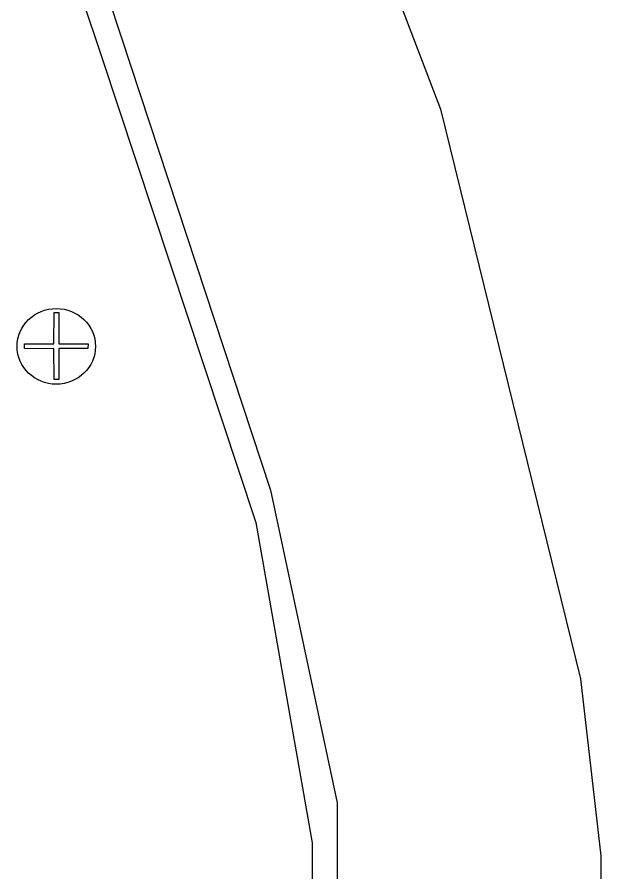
# Model space of a CAD drawing. Extents: x 49 to 882, y -9 to 1184.
# Drawn here: x 344.89 to 375.59, y 128.44 to 173.41 of the extents above; entities that cross this region are included whole.
import ezdxf

# ---------------------------------------------------------------- set-up
doc = ezdxf.new("R2010")
doc.units = 0
doc.layers.get('0').update_dxf_attribs({"linetype": 'CONTINUOUS'})
doc.layers.add('Body', color=7, linetype='CONTINUOUS')
doc.layers.add('scrPlate', color=7, linetype='CONTINUOUS')

# ---------------------------------------------------------------- blocks, each defined once
blk = doc.blocks.new('*G12')
at = {"color": 7, "linetype": 'CONTINUOUS'}
for p, q in [((346.823088, 156.234806), (346.831121, 157.884294)), ((346.831121, 157.884294), (347.081118, 157.883077)), ((347.081118, 157.883077), (347.073164, 156.249733)), ((345.271235, 155.995069), (345.272889, 156.245063)), ((345.272889, 156.245063), (346.823088, 156.234806)), ((347.073164, 156.249733), (348.616792, 156.239519)), ((348.616792, 156.239519), (348.615138, 155.989525)), ((346.823092, 155.9848), (345.271235, 155.995069)), ((346.831121, 154.369086), (346.823092, 155.9848)), ((348.615138, 155.989525), (347.073021, 155.999729)), ((347.073021, 155.999729), (347.081118, 154.370328)), ((347.081118, 154.370328), (346.831121, 154.369086))]:
    blk.add_line(p, q, dxfattribs=at)
at = {"color": 7, "linetype": 'CONTINUOUS', "extrusion": (0, 0.261946, 0.965082)}
blk.add_circle((-346.947477, -150.658033, 40.892186), 2.060844, dxfattribs=at)

msp = doc.modelspace()

# ---------------------------------------------------------------- linework, layer by layer
at = {"layer": 'Body', "linetype": 'CONTINUOUS'}
for p, q in [((356.255802, 197.256693, -2), (367.147105, 168.582833, -2)), ((367.147105, 168.582833, -2), (374.516902, 138.638252, -2)), ((374.516902, 138.638252, -2), (375.589421, 129.335759, -2)), ((375.589421, 129.335759, -2), (375.589421, 102.417393, -2))]:
    msp.add_line(p, q, dxfattribs=at)
at = {"layer": 'scrPlate', "linetype": 'CONTINUOUS'}
for p, q in [((349.326863, 175.476712, -2), (350.35922, 172.379588, -2)), ((348.29448, 174.444329, -2), (349.326863, 171.347205, -2))]:
    msp.add_line(p, q, dxfattribs=at)
for points in [[(350.35922, 172.379588, -2), (358.220749, 148.55548, -2), (361.715357, 132.116981, -2), (361.715357, 101.145745, -2), (360.04805, 93.839638, -2), (355.314633, 77.504365, -2), (353.456344, 74.304016, -2)], [(349.326863, 171.347205, -2), (357.445334, 146.847629, -2), (360.411243, 130.011741, -2), (360.411243, 102.053716, -2), (358.971905, 96.034665, -2), (354.217727, 79.329626, -2), (352.423986, 75.336373, -2)]]:
    msp.add_polyline3d(points, dxfattribs=at)

# ---------------------------------------------------------------- block references
at = {"layer": 'scrPlate', "color": 7, "linetype": 'CONTINUOUS'}
msp.add_blockref('*G12', (0, 0), dxfattribs=at)

doc.saveas('drawing.dxf')
